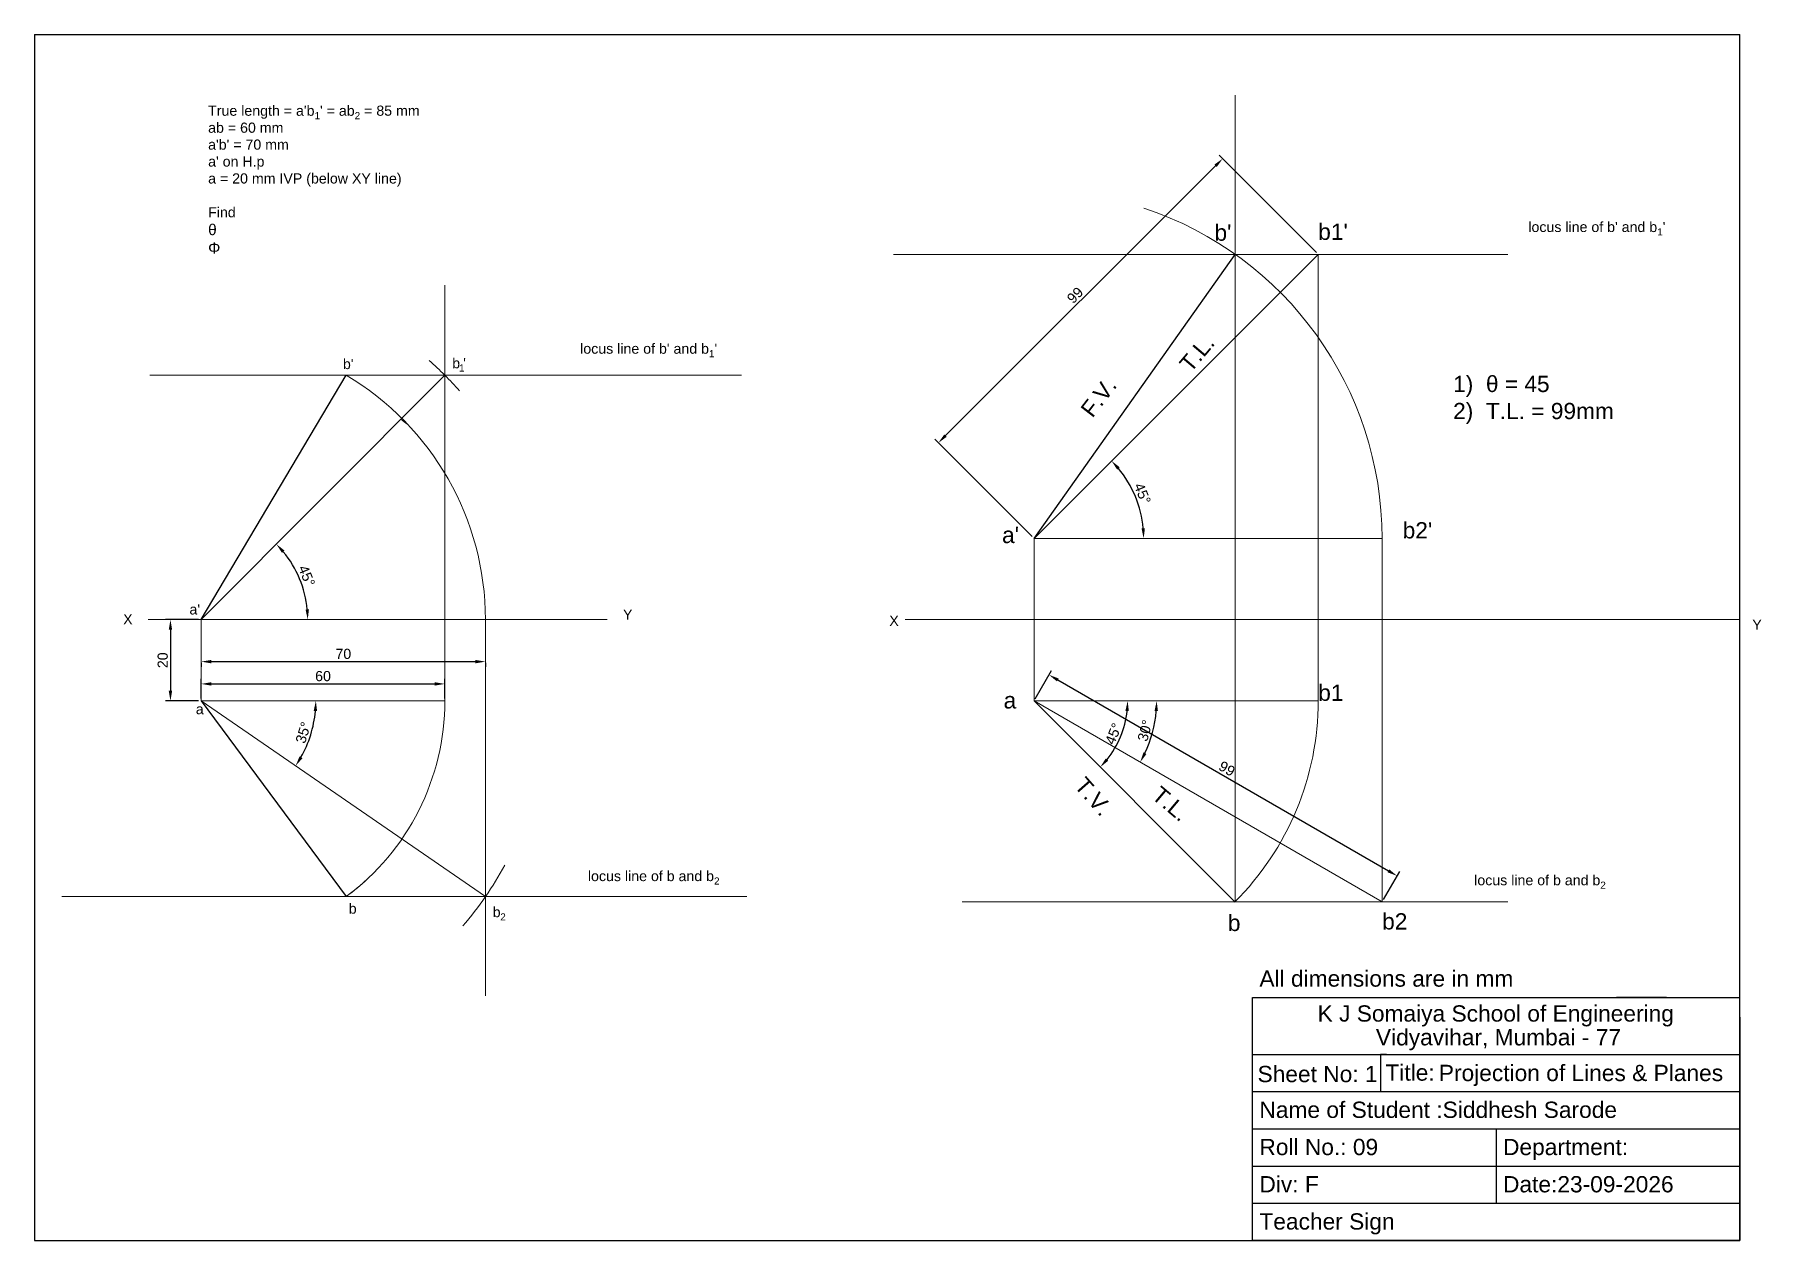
# Model space of a CAD drawing. Header units: millimetres. Extents: x 1541 to 1967, y 2002 to 2299.
import ezdxf

# ---------------------------------------------------------------- set-up
doc = ezdxf.new("R2010")
doc.units = ezdxf.units.MM
doc.styles.get("Standard").update_dxf_attribs({"font": 'arial.ttf'})
doc.dimstyles.new('ISO-25', dxfattribs={"dimtxt": 2.5, "dimasz": 2.5, "dimexe": 1.25, "dimexo": 0.625, "dimtad": 1, "dimtxsty": 'Standard', "dimcen": 2.5, "dimadec": 0, "dimazin": 0, "dimtfac": 1, "dimtmove": 0, "dimatfit": 3, "dimfxl": 1, "dimarcsym": 0})

# ---------------------------------------------------------------- blocks, each defined once
blk = doc.blocks.new('*D1')
at = {"color": 0, "lineweight": -2, "transparency": 16777216}
for p, q in [((1581.81, 2154.44), (1573.61, 2154.44)), ((1574.86, 2151.94), (1574.86, 2136.94)), ((1581.81, 2134.44), (1573.61, 2134.44))]:
    blk.add_line(p, q, dxfattribs=at)
at = {"color": 0, "lineweight": 9, "transparency": 16777216}
for points in [[(1574.44, 2151.94), (1575.28, 2151.94), (1574.86, 2154.44)], [(1574.44, 2136.94), (1575.28, 2136.94), (1574.86, 2134.44)]]:
    blk.add_solid(points, dxfattribs=at)
at = {"layer": 'Defpoints', "color": 0, "lineweight": 9, "transparency": 16777216}
for p in [(1582.44, 2154.44), (1574.86, 2134.44), (1582.44, 2134.44)]:
    blk.add_point(p, dxfattribs=at)
at = {"color": 0, "lineweight": 9, "transparency": 16777216, "insert": (1572.96, 2144.44), "char_height": 2.5, "attachment_point": 5, "rotation": 90}
blk.add_mtext('20', dxfattribs=at)
blk = doc.blocks.new('*D2')
at = {"color": 0, "lineweight": -2, "transparency": 16777216}
blk.add_arc((1582.44, 2154.44), 26.24, 5.4619, 39.6372, dxfattribs=at)
at = {"color": 0, "lineweight": 9, "transparency": 16777216}
for points in [[(1602.33, 2170.89), (1602.95, 2171.46), (1600.96, 2173.02)], [(1608.97, 2156.96), (1608.14, 2156.92), (1608.67, 2154.44)]]:
    blk.add_solid(points, dxfattribs=at)
at = {"layer": 'Defpoints', "color": 0, "lineweight": 9, "transparency": 16777216}
for p in [(1642.44, 2214.65), (1607.77, 2161.24), (1582.44, 2154.44), (1582.44, 2154.44), (1652.44, 2154.44)]:
    blk.add_point(p, dxfattribs=at)
at = {"color": 0, "lineweight": 9, "transparency": 16777216, "insert": (1608.42, 2165.23), "char_height": 2.5, "attachment_point": 5, "rotation": 292.5496}
blk.add_mtext('45°', dxfattribs=at)
blk = doc.blocks.new('*D3')
at = {"color": 0, "lineweight": -2, "transparency": 16777216}
blk.add_arc((1582.44, 2134.44), 28.23, 330.5147, 354.9249, dxfattribs=at)
at = {"color": 0, "lineweight": 9, "transparency": 16777216}
for points in [[(1610.14, 2131.96), (1610.98, 2131.92), (1610.67, 2134.44)], [(1607.37, 2120.32), (1606.66, 2120.76), (1605.69, 2118.42)]]:
    blk.add_solid(points, dxfattribs=at)
at = {"layer": 'Defpoints', "color": 0, "lineweight": 9, "transparency": 16777216}
for p in [(1582.44, 2134.44), (1582.44, 2134.44), (1642.44, 2134.44), (1608.42, 2123.39), (1652.44, 2086.22)]:
    blk.add_point(p, dxfattribs=at)
at = {"color": 0, "lineweight": 9, "transparency": 16777216, "insert": (1607.58, 2126.62), "char_height": 2.5, "attachment_point": 5, "rotation": 72.7198}
blk.add_mtext('35°', dxfattribs=at)
blk = doc.blocks.new('*D4')
at = {"color": 0, "lineweight": -2, "transparency": 16777216}
for p, q in [((1582.44, 2143.81), (1582.44, 2142.85)), ((1584.94, 2144.1), (1649.94, 2144.1)), ((1652.44, 2143.81), (1652.44, 2142.85))]:
    blk.add_line(p, q, dxfattribs=at)
at = {"color": 0, "lineweight": 9, "transparency": 16777216}
for points in [[(1584.94, 2144.52), (1584.94, 2143.68), (1582.44, 2144.1)], [(1649.94, 2144.52), (1649.94, 2143.68), (1652.44, 2144.1)]]:
    blk.add_solid(points, dxfattribs=at)
at = {"layer": 'Defpoints', "color": 0, "lineweight": 9, "transparency": 16777216}
for p in [(1582.44, 2144.44), (1652.44, 2144.44), (1652.44, 2144.1)]:
    blk.add_point(p, dxfattribs=at)
at = {"color": 0, "lineweight": 9, "transparency": 16777216, "insert": (1617.44, 2146), "char_height": 2.5, "attachment_point": 5}
blk.add_mtext('70', dxfattribs=at)
blk = doc.blocks.new('*D5')
at = {"color": 0, "lineweight": -2, "transparency": 16777216}
for p, q in [((1582.44, 2135.06), (1582.44, 2139.86)), ((1642.44, 2135.06), (1642.44, 2139.86)), ((1584.94, 2138.61), (1639.94, 2138.61))]:
    blk.add_line(p, q, dxfattribs=at)
at = {"color": 0, "lineweight": 9, "transparency": 16777216}
for points in [[(1584.94, 2139.03), (1584.94, 2138.2), (1582.44, 2138.61)], [(1639.94, 2139.03), (1639.94, 2138.2), (1642.44, 2138.61)]]:
    blk.add_solid(points, dxfattribs=at)
at = {"layer": 'Defpoints', "color": 0, "lineweight": 9, "transparency": 16777216}
for p in [(1642.44, 2138.61), (1582.44, 2134.44), (1642.44, 2134.44)]:
    blk.add_point(p, dxfattribs=at)
at = {"color": 0, "lineweight": 9, "transparency": 16777216, "insert": (1612.44, 2140.52), "char_height": 2.5, "attachment_point": 5}
blk.add_mtext('60', dxfattribs=at)
blk = doc.blocks.new('*D8')
at = {"color": 0, "lineweight": -2, "transparency": 16777216}
blk.add_arc((1787.55, 2134.44), 30.21, 334.743, 355.257, dxfattribs=at)
at = {"color": 0, "lineweight": 9, "transparency": 16777216}
for points in [[(1817.24, 2131.96), (1818.07, 2131.92), (1817.76, 2134.44)], [(1815.24, 2121.36), (1814.5, 2121.74), (1813.71, 2119.34)]]:
    blk.add_solid(points, dxfattribs=at)
at = {"layer": 'Defpoints', "color": 0, "lineweight": 9, "transparency": 16777216}
for p in [(1787.55, 2134.44), (1787.55, 2134.44), (1857.55, 2134.44), (1815.93, 2124.11), (1873.28, 2084.94)]:
    blk.add_point(p, dxfattribs=at)
at = {"color": 0, "lineweight": 9, "transparency": 16777216, "insert": (1814.89, 2127.11), "char_height": 2.5, "attachment_point": 5, "rotation": 75}
blk.add_mtext('30°', dxfattribs=at)
blk = doc.blocks.new('*D9')
at = {"color": 0, "lineweight": -2, "transparency": 16777216}
blk.add_arc((1787.55, 2134.44), 23.08, 321.2103, 353.7897, dxfattribs=at)
at = {"color": 0, "lineweight": 9, "transparency": 16777216}
for points in [[(1810.07, 2131.97), (1810.9, 2131.92), (1810.62, 2134.44)], [(1805.84, 2119.7), (1805.22, 2120.26), (1803.87, 2118.12)]]:
    blk.add_solid(points, dxfattribs=at)
at = {"layer": 'Defpoints', "color": 0, "lineweight": 9, "transparency": 16777216}
for p in [(1787.55, 2134.44), (1787.55, 2134.44), (1857.55, 2134.44), (1807.53, 2122.9), (1837.12, 2084.86)]:
    blk.add_point(p, dxfattribs=at)
at = {"color": 0, "lineweight": 9, "transparency": 16777216, "insert": (1807.12, 2126.33), "char_height": 2.5, "attachment_point": 5, "rotation": 67.5}
blk.add_mtext('45°', dxfattribs=at)
blk = doc.blocks.new('*D10')
at = {"color": 0, "lineweight": -2, "transparency": 16777216}
for p, q in [((1787.86, 2134.98), (1791.87, 2141.92)), ((1793.41, 2139.59), (1874.82, 2092.59)), ((1873.6, 2085.48), (1877.61, 2092.42))]:
    blk.add_line(p, q, dxfattribs=at)
at = {"color": 0, "lineweight": 9, "transparency": 16777216}
for points in [[(1793.62, 2139.95), (1793.2, 2139.23), (1791.24, 2140.84)], [(1875.02, 2092.95), (1874.61, 2092.23), (1876.98, 2091.34)]]:
    blk.add_solid(points, dxfattribs=at)
at = {"layer": 'Defpoints', "color": 0, "lineweight": 9, "transparency": 16777216}
for p in [(1787.55, 2134.44), (1876.98, 2091.34), (1873.28, 2084.94)]:
    blk.add_point(p, dxfattribs=at)
at = {"color": 0, "lineweight": 9, "transparency": 16777216, "insert": (1835.06, 2117.74), "char_height": 2.5, "attachment_point": 5, "rotation": 330}
blk.add_mtext('99', dxfattribs=at)
blk = doc.blocks.new('*D11')
at = {"color": 0, "lineweight": -2, "transparency": 16777216}
blk.add_arc((1787.55, 2174.44), 27.01, 5.3048, 39.6746, dxfattribs=at)
at = {"color": 0, "lineweight": 9, "transparency": 16777216}
for points in [[(1808.03, 2191.4), (1808.65, 2191.97), (1806.65, 2193.53)], [(1814.86, 2176.96), (1814.03, 2176.92), (1814.56, 2174.44)]]:
    blk.add_solid(points, dxfattribs=at)
at = {"layer": 'Defpoints', "color": 0, "lineweight": 9, "transparency": 16777216}
for p in [(1857.55, 2244.39), (1813.64, 2181.43), (1787.55, 2174.44), (1787.55, 2174.44), (1873.28, 2174.44)]:
    blk.add_point(p, dxfattribs=at)
at = {"color": 0, "lineweight": 9, "transparency": 16777216, "insert": (1814.26, 2185.5), "char_height": 2.5, "attachment_point": 5, "rotation": 292.4897}
blk.add_mtext('45°', dxfattribs=at)
blk = doc.blocks.new('*D16')
at = {"color": 0, "lineweight": -2, "transparency": 16777216}
for p, q in [((1857.13, 2244.86), (1833.15, 2268.87)), ((1765.77, 2199.77), (1832.26, 2266.22)), ((1787.11, 2174.88), (1763.12, 2198.89))]:
    blk.add_line(p, q, dxfattribs=at)
at = {"color": 0, "lineweight": 9, "transparency": 16777216}
for points in [[(1831.97, 2266.51), (1832.55, 2265.92), (1834.03, 2267.98)], [(1765.47, 2200.07), (1766.06, 2199.48), (1764, 2198)]]:
    blk.add_solid(points, dxfattribs=at)
at = {"layer": 'Defpoints', "color": 0, "lineweight": 9, "transparency": 16777216}
for p in [(1834.03, 2267.98), (1857.58, 2244.42), (1787.55, 2174.44)]:
    blk.add_point(p, dxfattribs=at)
at = {"color": 0, "lineweight": 9, "transparency": 16777216, "insert": (1797.67, 2234.34), "char_height": 2.5, "attachment_point": 5, "rotation": 44.9794}
blk.add_mtext('99', dxfattribs=at)

msp = doc.modelspace()

# ---------------------------------------------------------------- linework, layer by layer
for p, q in [((1541.387, 2298.545), (1961.387, 2298.545)), ((1541.387, 2298.545), (1541.387, 2001.545)), ((1961.387, 2001.545), (1961.387, 2298.545)), ((1841.387, 2061.369), (1961.387, 2061.369)), ((1841.387, 2001.545), (1841.387, 2061.369)), ((1943.357, 2061.369), (1930.977, 2061.369)), ((1961.387, 2047.379), (1961.387, 2061.369)), ((1961.387, 2056.545), (1961.387, 2001.545)), ((1841.387, 2047.379), (1961.387, 2047.379)), ((1841.387, 2047.379), (1891.387, 2047.379)), ((1841.387, 2047.379), (1876.387, 2047.379)), ((1871.387, 2047.379), (1874.387, 2047.379)), ((1874.387, 2047.379), (1872.887, 2047.379)), ((1872.887, 2047.379), (1872.887, 2038.212)), ((1901.387, 2047.379), (1901.387, 2047.379)), ((1949.006, 2047.379), (1961.387, 2047.379)), ((1841.387, 2038.212), (1961.387, 2038.212)), ((1841.387, 2038.212), (1891.387, 2038.212)), ((1841.387, 2029.045), (1961.387, 2029.045)), ((1901.387, 2029.045), (1901.387, 2010.712)), ((1841.387, 2019.879), (1961.387, 2019.879)), ((1841.387, 2010.712), (1961.387, 2010.712)), ((1541.387, 2001.545), (1961.387, 2001.545)), ((1961.387, 2001.545), (1841.387, 2001.545))]:
    msp.add_line(p, q)
at = {"lineweight": 9}
for p, q in [((1837.124, 2084.863), (1837.124, 2283.634)), ((1752.92, 2244.389), (1904.218, 2244.389)), ((1787.548, 2174.44), (1857.548, 2244.389)), ((1857.548, 2134.44), (1857.548, 2244.389)), ((1642.437, 2134.44), (1642.437, 2236.816)), ((1715.479, 2214.648), (1569.774, 2214.648)), ((1582.437, 2154.44), (1642.437, 2214.648)), ((1787.548, 2154.44), (1787.548, 2174.44)), ((1787.548, 2174.44), (1873.285, 2174.44)), ((1873.285, 2084.94), (1873.285, 2174.44)), ((1569.339, 2154.44), (1682.437, 2154.44)), ((1582.437, 2154.44), (1582.437, 2134.44)), ((1582.437, 2154.44), (1652.437, 2154.44)), ((1652.437, 2154.44), (1652.437, 2061.781)), ((1755.822, 2154.44), (1961.387, 2154.44)), ((1787.548, 2154.44), (1787.548, 2134.44)), ((1582.437, 2134.44), (1642.437, 2134.44)), ((1582.437, 2134.44), (1652.437, 2086.221)), ((1787.548, 2134.44), (1857.548, 2134.44)), ((1787.548, 2134.44), (1873.285, 2084.94)), ((1548.11, 2086.221), (1716.79, 2086.221)), ((1769.873, 2084.942), (1904.218, 2084.942))]:
    msp.add_line(p, q, dxfattribs=at)
at = {"lineweight": 30}
for p, q in [((1787.548, 2174.44), (1837.124, 2244.389)), ((1582.437, 2154.44), (1618.144, 2214.648)), ((1582.437, 2134.44), (1618.144, 2086.221)), ((1787.548, 2134.44), (1837.045, 2084.942))]:
    msp.add_line(p, q, dxfattribs=at)
at = {"lineweight": 9}
for centre, radius, start, end in [((1787.548, 2174.44), 85.737, 0, 71.59059), ((1582.437, 2154.44), 85, 41.52889, 48.66936), ((1582.437, 2154.44), 70, 0, 59.32937), ((1582.437, 2134.44), 85, 53.27076, 54.65969), ((1582.437, 2134.44), 60, 306.52112, 0), ((1787.548, 2134.44), 70, 314.90879, 0), ((1582.437, 2134.44), 85, 319.30243, 331.57692), ((1582.437, 2134.44), 60, 306.52112, 313.13234)]:
    msp.add_arc(centre, radius, start, end, dxfattribs=at)

# ---------------------------------------------------------------- texts
for s, height, p in [("b'", 4.0079, (1831.996, 2247.755)), ("b1'", 4.0079, (1857.548, 2247.971)), ("b'", 2.5, (1617.337, 2216.152)), ('b', 2.5, (1644.259, 2216.352)), ('1', 1.75, (1645.935, 2215.553)), ("'", 2.5, (1646.963, 2216.352)), ("b2'", 4.0079, (1878.342, 2174.44)), ("a'", 4.0079, (1779.68, 2173.296)), ("a'", 2.5, (1579.544, 2155.717)), ('a', 4.008, (1780.061, 2132.565)), ('b1', 4.0079, (1857.548, 2134.44)), ('a', 2.5, (1581.106, 2131.153)), ('b', 2.5, (1618.771, 2082.028)), ('b', 2.5, (1654.224, 2081.169)), ('2', 1.75, (1656.095, 2080.37)), ('b', 4.008, (1835.297, 2077.749)), ('b2', 4.0079, (1873.285, 2078.13))]:
    msp.add_text(s, height=height, dxfattribs=at).set_placement(p)
for s, height, p in [('All dimensions are in mm', 4.00791, (1843.065, 2064.051)), ('K J Somaiya School of Engineering ', 4.00791, (1857.393, 2055.443)), ('Vidyavihar, Mumbai - 77', 4.00791, (1871.754, 2049.591)), ('Sheet No: 1 ', 4.00791, (1842.601, 2040.533)), ('Title:', 4.0079, (1874.101, 2040.894)), ('Name of Student :Siddhesh Sarode ', 4.00791, (1843.065, 2031.728)), ('Roll No.: 09', 4.00791, (1843.065, 2022.561)), ('Department: ', 4.00791, (1903.065, 2022.561)), ('Div: F', 4.0079, (1843.065, 2013.394)), ('Date:23-09-2026', 4.00791, (1903.065, 2013.394)), ('Teacher Sign ', 4.00791, (1843.065, 2004.228))]:
    msp.add_text(s, height=height).set_placement(p)
at = {"lineweight": 9, "attachment_point": 1}
for s, width, insert, char_height in [("\\A1;True length = a'b{\\H0.7x;\\S^ 1;}' = ab{\\H0.7x;\\S^ 2;} = 85 mm\\Pab = 60 mm\\Pa'b' = 70 mm\\Pa' on H.p\\Pa = 20 mm IVP (below XY line)\\P\\PFind \\P{\\H1.08333x;θ}\\P{\\H1.08333x;Φ}", 90.36866, (1584.143, 2281.043), 2.5), ("\\A1;locus line of b' and b{\\H0.7x;\\S^ 1;}'", 48.95795, (1909.304, 2252.407), 2.5), ("\\A1;locus line of b' and b{\\H0.7x;\\S^ 1;}'", 48.95795, (1675.769, 2222.435), 2.5), ('1)  θ = 45\\P2)  T.L. = 99mm', 44.70723, (1890.773, 2214.496), 4), ('Y', 3.61584, (1686.319, 2156.94), 2.5), ('X', 9.95256, (1563.211, 2155.778), 2.5), ('X', 9.95256, (1751.91, 2155.398), 2.5), ('Y', 3.61584, (1964.464, 2154.44), 2.5), ('\\A1;locus line of b and b{\\H0.7x;\\S^ 2;}', 48.95795, (1677.676, 2092.545), 2.5), ('\\A1;locus line of b and b{\\H0.7x;\\S^ 2;}', 48.95795, (1895.961, 2091.529), 2.5)]:
    msp.add_mtext_dynamic_manual_height_columns(s, width=width, gutter_width=12.5, heights=[0], dxfattribs=dict(at, insert=insert, char_height=char_height))
for s, width, insert, char_height, rotation in [('\\pxt1;T.L.', 22.53015, (1823.065, 2217.659), 4, 49.82359), ('{\\H1.60316x;F.V.}', 32.88185, (1798.746, 2206.386), 2.5, 52.36702), ('{\\H1.60316x;T.V.}', 32.88185, (1800.277, 2116.054), 2.5, 311.34202), ('\\pxt1;T.L.', 22.53015, (1818.823, 2113.703), 4, 319.82359)]:
    msp.add_mtext_dynamic_manual_height_columns(s, width=width, gutter_width=12.5, heights=[0], dxfattribs=dict(at, insert=insert, char_height=char_height, rotation=rotation))
at = {"insert": (1887.251, 2044.807), "char_height": 4.0079, "attachment_point": 1}
msp.add_mtext_dynamic_manual_height_columns('Projection of Lines & Planes', width=73.12466, gutter_width=12.5, heights=[0], dxfattribs=at)

# ---------------------------------------------------------------- dimensions: what is measured, and where the dimension line sits
at = {"lineweight": 9}
for p1, p2, distance, picture, middle in [((1787.548, 2174.44), (1857.577, 2244.418), 33.314, '*D16', (1797.67, 2234.339)), ((1787.548, 2134.44), (1873.285, 2084.94), 7.393, '*D10', (1835.064, 2117.739))]:
    dim = msp.add_aligned_dim(p1=p1, p2=p2, distance=distance, dimstyle='ISO-25', dxfattribs=at)
    dim.commit()
    dim.dimension.update_dxf_attribs({"geometry": picture, "text_midpoint": middle})
dim = msp.add_angular_dim_2l(base=(1813.64, 2181.428), line1=((1787.548, 2174.44), (1873.285, 2174.44)), line2=((1787.548, 2174.44), (1857.548, 2244.389)), dimstyle='ISO-25', dxfattribs=at)
dim.commit()
dim.dimension.update_dxf_attribs({"geometry": '*D11', "text_midpoint": (1812.505, 2184.772), "dimtype": 162})
for base, line1, line2, picture, middle in [((1607.774, 2161.244), ((1582.437, 2154.44), (1652.437, 2154.44)), ((1582.437, 2154.44), (1642.437, 2214.648)), '*D2', (1608.418, 2165.228)), ((1608.418, 2123.39), ((1582.437, 2134.44), (1652.437, 2086.221)), ((1582.437, 2134.44), (1642.437, 2134.44)), '*D3', (1607.58, 2126.618)), ((1815.935, 2124.108), ((1787.548, 2134.44), (1873.285, 2084.94)), ((1787.548, 2134.44), (1857.548, 2134.44)), '*D8', (1814.89, 2127.113)), ((1807.533, 2122.902), ((1787.548, 2134.44), (1837.124, 2084.863)), ((1787.548, 2134.44), (1857.548, 2134.44)), '*D9', (1807.116, 2126.334))]:
    dim = msp.add_angular_dim_2l(base=base, line1=line1, line2=line2, dimstyle='ISO-25', dxfattribs=at)
    dim.commit()
    dim.dimension.update_dxf_attribs({"geometry": picture, "text_midpoint": middle})
dim = msp.add_linear_dim(base=(1574.859, 2134.44), p1=(1582.437, 2154.44), p2=(1582.437, 2134.44), angle=90, dimstyle='ISO-25', dxfattribs=at)
dim.commit()
dim.dimension.update_dxf_attribs({"geometry": '*D1', "text_midpoint": (1572.958, 2144.44)})
for base, p1, p2, picture, middle in [((1652.437, 2144.099), (1582.437, 2144.44), (1652.437, 2144.44), '*D4', (1617.437, 2146)), ((1642.437, 2138.615), (1582.437, 2134.44), (1642.437, 2134.44), '*D5', (1612.437, 2140.516))]:
    dim = msp.add_linear_dim(base=base, p1=p1, p2=p2, dimstyle='ISO-25', dxfattribs=at)
    dim.commit()
    dim.dimension.update_dxf_attribs({"geometry": picture, "text_midpoint": middle})

doc.saveas('drawing.dxf')
